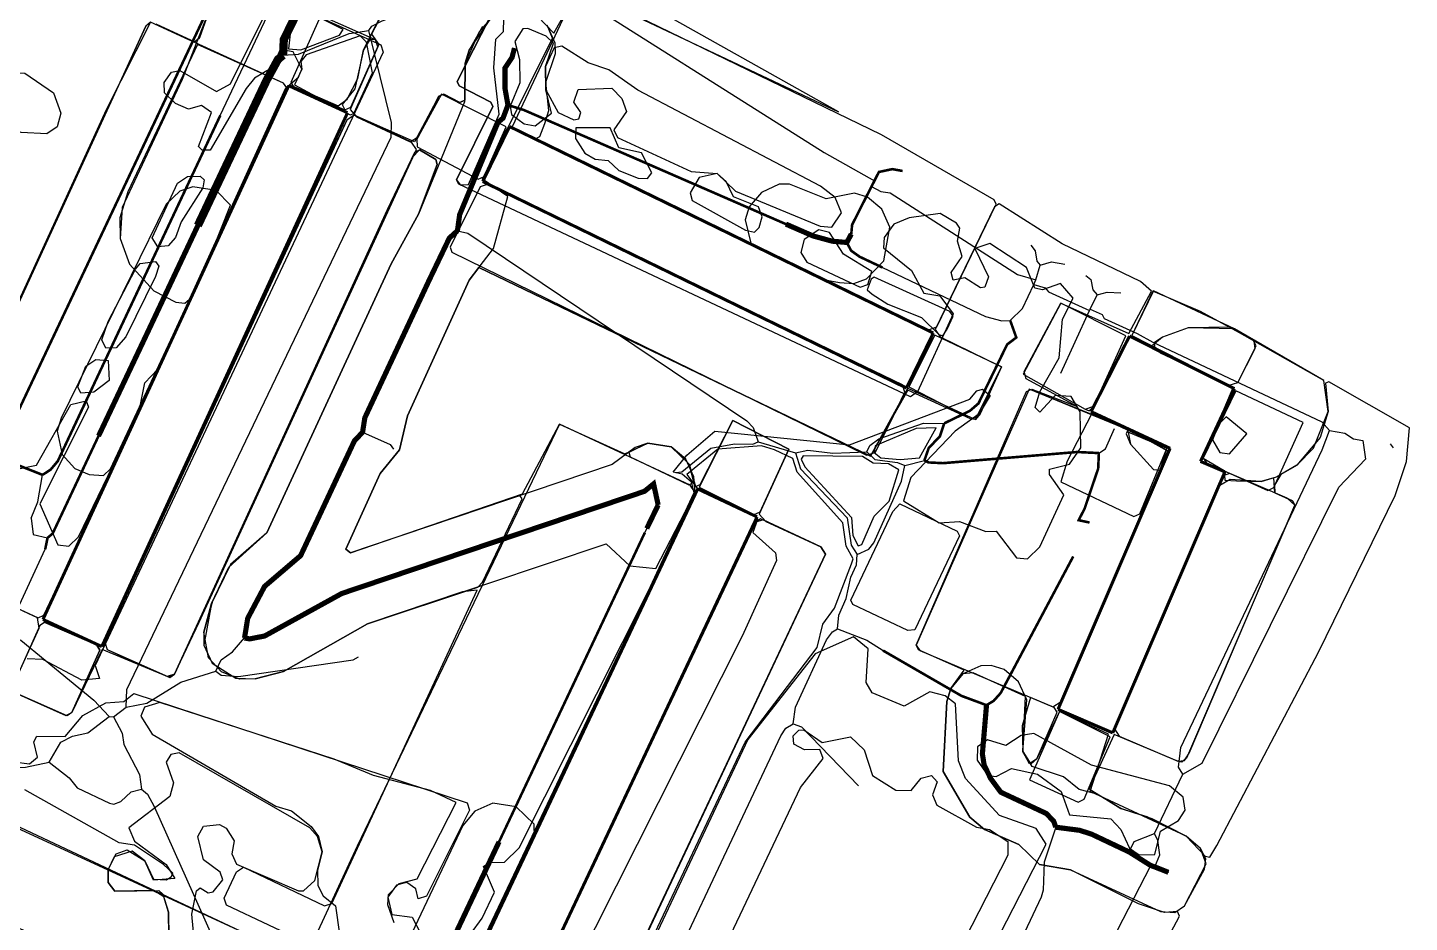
# Model space of a CAD drawing. Extents: x 1765 to 2708, y -3066 to -2278.
# Drawn here: x 2440.3 to 2707.8, y -2798.3 to -2625.2 of the extents above; entities that cross this region are included whole.
import ezdxf

# ---------------------------------------------------------------- set-up
doc = ezdxf.new("R2010")
doc.units = 0
for name, color, linetype in [('AN_AVTO_NIZKAYA', 2, 'CONTINUOUS'), ('AN_AVTO_ODIN', 4, 'CONTINUOUS'), ('AN_FASAD_BEZ_PODEZDA', 2, 'CONTINUOUS'), ('AN_FASAD_S_PODEZDOM', 3, 'CONTINUOUS'), ('AN_FASAD_TOREC', 40, 'CONTINUOUS'), ('AN_KONKURENCIYA', 6, 'CONTINUOUS'), ('AN_KONTROL_CHAST', 2, 'CONTINUOUS'), ('AN_KONTROL_DA', 3, 'CONTINUOUS'), ('AN_KONTROL_NET', 1, 'CONTINUOUS'), ('AN_OSI_DOROZHKA', 1, 'CONTINUOUS'), ('AN_OSI_PEREHOD', 4, 'CONTINUOUS'), ('AN_OSI_PROEZD', 8, 'CONTINUOUS'), ('AN_OSI_TROPA', 42, 'CONTINUOUS'), ('AN_OSI_TROTUAR', 30, 'CONTINUOUS'), ('AN_PESH_NIZKAYA', 2, 'CONTINUOUS'), ('AN_PESH_ODIN', 4, 'CONTINUOUS'), ('AN_PESH_VYSOKAYA', 1, 'CONTINUOUS'), ('AN_ZONA_AP', 5, 'CONTINUOUS'), ('AN_ZONA_AZH', 3, 'CONTINUOUS'), ('AN_ZONA_PP', 4, 'CONTINUOUS'), ('AN_ZONA_PZH', 2, 'CONTINUOUS'), ('AN_ZONA_PZH_TORCY', 40, 'CONTINUOUS'), ('ZEL_DEREVYA_ISPR', 94, 'CONTINUOUS'), ('ZEL_TRAVA_ISPR', 82, 'CONTINUOUS')]:
    doc.layers.add(name, color=color, linetype=linetype)

msp = doc.modelspace()

# ---------------------------------------------------------------- linework, layer by layer
at = {"layer": 'AN_AVTO_NIZKAYA', "const_width": 1}
for points in [[(2625.909, -2756.296), (2625.112, -2765.718), (2625.459, -2767.912), (2626.716, -2770.486), (2628.674, -2773.145), (2637.467, -2777.257), (2638.9, -2778.727), (2639.326, -2779.918)], [(2639.326, -2779.918), (2643.941, -2780.519), (2646.259, -2781.269), (2653.537, -2784.714)], [(2653.537, -2784.714), (2657.695, -2787.326)], [(2657.695, -2787.326), (2658.502, -2787.608)], [(2658.502, -2787.608), (2661.126, -2788.652)]]:
    msp.add_lwpolyline(points, dxfattribs=at)
at = {"layer": 'AN_AVTO_ODIN', "const_width": 0.5}
for points in [[(2443.15, -2711.719), (2444.729, -2710.685), (2446.094, -2709.054), (2477.566, -2642.14)], [(2543.747, -2644.311), (2566.069, -2654.034)], [(2566.069, -2654.034), (2587.078, -2663.186)], [(2604.206, -2654.811), (2605.069, -2653.092), (2607.658, -2652.536), (2609.667, -2652.892)], [(2599.726, -2665.113), (2599.887, -2663.309), (2603.629, -2655.924)], [(2603.629, -2655.924), (2604.206, -2654.811)], [(2587.078, -2663.186), (2592.33, -2665.473), (2596.054, -2666.493), (2598.86, -2666.733)], [(2598.86, -2666.733), (2599.726, -2665.113)], [(2434.27, -2708.209), (2443.15, -2711.719)], [(2531.531, -2782.748), (2559.753, -2722.907)], [(2628.659, -2753.935), (2642.696, -2727.518)], [(2605.87, -2745.723), (2621.067, -2754.499), (2625.909, -2756.296)], [(2625.909, -2756.296), (2627.292, -2755.465), (2628.659, -2753.935)], [(2521.675, -2803.571), (2531.531, -2782.748)]]:
    msp.add_lwpolyline(points, dxfattribs=at)
at = {"layer": 'AN_FASAD_BEZ_PODEZDA', "const_width": 0.6}
for points in [[(2454.611, -2744.947), (2502.193, -2641.624)], [(2528.381, -2654.942), (2610.418, -2694.905)], [(2646.149, -2699.477), (2654.357, -2703.286)], [(2654.357, -2703.286), (2661.458, -2706.582)], [(2650.353, -2761.655), (2672.056, -2711.135)], [(2514.374, -2862.261), (2581.486, -2719.854)]]:
    msp.add_lwpolyline(points, dxfattribs=at)
at = {"layer": 'AN_FASAD_S_PODEZDOM', "const_width": 0.6}
for points in [[(2490.814, -2636.383), (2487.808, -2642.911)], [(2487.808, -2642.911), (2486.511, -2645.727)], [(2486.511, -2645.727), (2485.246, -2648.474)], [(2538.741, -2646.812), (2533.569, -2644.293)], [(2485.246, -2648.474), (2478.986, -2662.065)], [(2545.457, -2650.084), (2538.741, -2646.812)], [(2560.051, -2657.193), (2545.457, -2650.084)], [(2567.872, -2661.003), (2560.051, -2657.193)], [(2478.986, -2662.065), (2477.657, -2664.951)], [(2580.677, -2667.24), (2567.872, -2661.003)], [(2477.657, -2664.951), (2476.424, -2667.628)], [(2588.557, -2671.079), (2580.677, -2667.24)], [(2476.424, -2667.628), (2469.423, -2682.83)], [(2601.363, -2677.317), (2588.557, -2671.079)], [(2604.224, -2678.711), (2601.363, -2677.317)], [(2615.606, -2684.255), (2604.224, -2678.711)], [(2469.423, -2682.83), (2468.156, -2685.581)], [(2468.156, -2685.581), (2466.861, -2688.392)], [(2660.716, -2688.422), (2653.6, -2684.854)], [(2466.861, -2688.392), (2460.164, -2702.935)], [(2663.001, -2689.568), (2660.716, -2688.422)], [(2664.997, -2690.569), (2663.001, -2689.568)], [(2673.911, -2695.039), (2664.997, -2690.569)], [(2460.164, -2702.935), (2458.825, -2705.841)], [(2458.825, -2705.841), (2457.602, -2708.497)], [(2661.458, -2706.582), (2657.921, -2714.817)], [(2457.602, -2708.497), (2450.405, -2724.124)], [(2569.998, -2714.44), (2566.86, -2721.099)], [(2657.921, -2714.817), (2657.199, -2716.496)], [(2657.199, -2716.496), (2655.816, -2719.716)], [(2655.816, -2719.716), (2654.487, -2722.81)], [(2566.86, -2721.099), (2565.465, -2724.059)], [(2654.487, -2722.81), (2646.701, -2740.937)], [(2450.405, -2724.124), (2449.124, -2726.905)], [(2565.465, -2724.059), (2564.017, -2727.132)], [(2449.124, -2726.905), (2447.843, -2729.686)], [(2564.017, -2727.132), (2557.443, -2741.081)], [(2447.843, -2729.686), (2443.229, -2739.705)], [(2557.443, -2741.081), (2555.874, -2744.41)], [(2646.701, -2740.937), (2645.345, -2744.094)], [(2555.874, -2744.41), (2554.6, -2747.114)], [(2645.345, -2744.094), (2643.989, -2747.251)], [(2554.6, -2747.114), (2547.862, -2761.413)], [(2643.989, -2747.251), (2639.757, -2757.103)], [(2547.862, -2761.413), (2546.441, -2764.427)], [(2546.441, -2764.427), (2545.018, -2767.446)], [(2545.018, -2767.446), (2538.35, -2781.596)], [(2538.35, -2781.596), (2536.889, -2784.696)], [(2536.889, -2784.696), (2535.507, -2787.629)], [(2535.507, -2787.629), (2528.605, -2802.275)]]:
    msp.add_lwpolyline(points, dxfattribs=at)
at = {"layer": 'AN_FASAD_TOREC', "const_width": 0.6}
for points in [[(2502.193, -2641.624), (2490.814, -2636.383)], [(2533.569, -2644.293), (2528.381, -2654.942)], [(2610.418, -2694.905), (2615.606, -2684.255)], [(2653.6, -2684.854), (2646.149, -2699.477)], [(2670.712, -2701.89), (2673.911, -2695.039)], [(2668.771, -2706.047), (2670.712, -2701.89)], [(2667.341, -2709.109), (2668.771, -2706.047)], [(2672.056, -2711.135), (2667.341, -2709.109)], [(2581.486, -2719.854), (2569.998, -2714.44)], [(2443.229, -2739.705), (2454.611, -2744.947)], [(2639.757, -2757.103), (2650.353, -2761.655)]]:
    msp.add_lwpolyline(points, dxfattribs=at)
at = {"layer": 'AN_KONKURENCIYA'}
for points in [[(2468.962, -2678.265), (2470.718, -2678.477), (2471.618, -2677.707), (2490.411, -2636.78), (2489.808, -2635.876), (2473.137, -2628.399), (2459.664, -2656.955), (2458.105, -2661.991), (2458.191, -2665.991), (2459.966, -2670.955), (2464.663, -2676.107)], [(2672.917, -2694.369), (2674.573, -2693.833), (2678.088, -2686.753), (2677.478, -2685.516), (2673.931, -2683.425), (2664.923, -2683.286), (2659.959, -2685.061), (2658.076, -2686.685), (2659.524, -2688.072)], [(2658.262, -2710.694), (2659.514, -2710.792), (2660.842, -2706.636), (2653.352, -2703.421), (2653.82, -2705.787)]]:
    msp.add_lwpolyline(points, close=True, dxfattribs=at)
at = {"layer": 'AN_KONTROL_CHAST'}
msp.add_lwpolyline([(2528.342, -2624.955), (2525.772, -2629.513), (2524.993, -2632.031), (2524.897, -2639.162), (2523.907, -2639.642), (2520.871, -2638.04), (2519.878, -2638.395), (2515.192, -2647.25), (2503.449, -2642.085), (2502.052, -2643.032), (2455.21, -2744.096), (2455.657, -2745.504), (2461.722, -2748.375), (2467.78, -2750.912), (2468.684, -2750.309), (2509.93, -2660.371), (2515.235, -2649.251), (2516.101, -2648.815), (2519.267, -2650.664), (2519.581, -2651.658), (2515.952, -2661.241), (2510.657, -2670.861), (2486.602, -2722.907), (2479.565, -2729.063), (2475.852, -2736.647), (2474.399, -2744.682), (2475.975, -2748.15), (2480.54, -2751.053), (2484.296, -2751.222), (2489.767, -2749.77), (2506.077, -2740.579), (2527.434, -2733.448), (2528.331, -2732.511), (2535.986, -2716.337), (2535.556, -2715.721), (2502.778, -2726.81), (2501.845, -2726.08), (2508.532, -2711.428), (2512.269, -2706.845), (2513.795, -2700.308), (2525.734, -2674.037), (2527.598, -2671.579), (2603.427, -2708.127), (2610.647, -2694.964), (2623.785, -2701.017), (2628.817, -2690.819), (2615.928, -2684.678), (2610.147, -2694.975), (2528.748, -2655.337), (2528.313, -2654.471), (2541.897, -2627.163), (2540.843, -2624.685)], dxfattribs=at)
for points in [[(2501.675, -2641.039), (2502.831, -2640.514), (2508.083, -2628.894), (2507.636, -2627.487), (2506.509, -2627.428), (2505.26, -2629.456), (2503.589, -2636.996), (2501.154, -2640.05)], [(2645.002, -2698.974), (2645.76, -2699.333), (2646.657, -2698.438), (2652.866, -2684.797), (2640.306, -2678.481), (2633.016, -2692.229)], [(2580.908, -2719.369), (2582.064, -2718.844), (2587.639, -2706.717), (2576.764, -2701.199), (2570.289, -2714.096)], [(2568.278, -2713.639), (2569.267, -2713.117), (2568.358, -2709.635), (2564.868, -2706.292), (2560.349, -2705.556), (2556.637, -2707.387), (2556.906, -2708.256)], [(2662.983, -2767.122), (2664.231, -2767.011), (2665.117, -2765.575), (2685.592, -2717.607), (2685.156, -2716.741), (2681.704, -2715.19), (2681.559, -2712.317), (2679.072, -2712.996), (2673.061, -2712.625), (2671.085, -2713.794), (2650.675, -2760.884), (2651.622, -2762.281)], [(2529.495, -2863.555), (2530.651, -2863.029), (2594.749, -2727.074), (2593.801, -2725.677), (2582.177, -2720.217), (2581.274, -2720.862), (2517.166, -2856.317), (2520.149, -2859.338), (2524.178, -2860.585)], [(2447.679, -2758.266), (2448.835, -2757.741), (2454.284, -2745.617), (2453.639, -2744.714), (2443.538, -2740.263), (2442.634, -2740.866), (2437.226, -2752.989), (2437.829, -2753.894)], [(2659.609, -2796.21), (2662.365, -2796.4), (2664.254, -2795.109), (2668.103, -2788.022), (2668.393, -2786.015), (2667.35, -2784.036), (2664.548, -2781.679), (2645.975, -2772.992), (2649.53, -2761.909), (2640.013, -2757.529), (2635.626, -2766.712), (2634.229, -2767.659), (2632.927, -2765.27), (2633.447, -2754.628), (2623.343, -2750.052), (2621.347, -2750.262), (2618.989, -2753.064), (2618.21, -2755.582), (2617.502, -2769.105), (2622.696, -2777.997), (2625.499, -2780.355), (2632.191, -2783.295), (2636.151, -2787.128), (2642.176, -2788.165)]]:
    msp.add_lwpolyline(points, close=True, dxfattribs=at)
at = {"layer": 'AN_KONTROL_DA'}
for points in [[(2442.268, -2739.373), (2443.424, -2738.848), (2448.686, -2727.729), (2490.452, -2636.779), (2491.319, -2636.344), (2500.409, -2640.316), (2502.132, -2639.028), (2504.213, -2634.981), (2505.26, -2629.456), (2519.022, -2602.644), (2519.79, -2599.626), (2519.122, -2597.64), (2497.224, -2585.523), (2495.231, -2585.899), (2490.761, -2591.249), (2475.887, -2620.585), (2473.527, -2627.14), (2472.627, -2627.91), (2471.619, -2627.598), (2464.04, -2624.093), (2463.139, -2624.863), (2416.308, -2726.427), (2417.255, -2727.824)], [(2614.654, -2683.621), (2616.31, -2683.085), (2627.803, -2659.325), (2627.367, -2658.459), (2605.584, -2645.881), (2547.444, -2617.622), (2546.45, -2617.935), (2534.097, -2644.341)], [(2674.316, -2712.848), (2679.072, -2712.996), (2682.054, -2712.098), (2686.008, -2709.844), (2689.188, -2706.524), (2692.037, -2699.459), (2691.24, -2693.473), (2673.931, -2683.425), (2658.264, -2676.092), (2654.033, -2684.772), (2673.594, -2694.855), (2667.886, -2708.485), (2671.94, -2710.899), (2672.064, -2712.772)], [(2638.744, -2756.639), (2640.389, -2755.603), (2661.019, -2707.133), (2653.34, -2702.879), (2634.163, -2695.123), (2612.305, -2744.704), (2612.994, -2745.69)], [(2474.236, -2829.73), (2475.392, -2829.205), (2481.133, -2817.075), (2478.756, -2815.125), (2478.735, -2814.125), (2480.581, -2810.833), (2483.099, -2811.613), (2484.003, -2811.01), (2486.874, -2804.944), (2486.906, -2802.568), (2426.27, -2774.612), (2413.907, -2800.518), (2414.22, -2801.512)]]:
    msp.add_lwpolyline(points, close=True, dxfattribs=at)
msp.add_lwpolyline([(2518.92, -2821.761), (2569.477, -2715.114), (2568.53, -2713.717), (2543.262, -2701.923), (2504.088, -2783.562), (2490.069, -2813.88)], dxfattribs=at)
at = {"layer": 'AN_KONTROL_NET'}
for points in [[(2514.317, -2647.269), (2515.962, -2646.233), (2519.878, -2638.395), (2520.871, -2638.04), (2523.907, -2639.642), (2524.897, -2639.162), (2524.993, -2632.031), (2525.772, -2629.513), (2530.054, -2623.167), (2533.522, -2621.591), (2535.522, -2621.548), (2539.055, -2622.972), (2542.127, -2626.241), (2546.944, -2617.633), (2597.235, -2641.476), (2520.514, -2598.36), (2518.232, -2604.662), (2506.862, -2626.419), (2508.239, -2628.391), (2502.675, -2641.017), (2503.956, -2642.407)], [(2668.258, -2785.517), (2669.138, -2785.748), (2670.506, -2783.468), (2690.208, -2746.023), (2705.061, -2715.686), (2707.254, -2709.135), (2707.78, -2702.62), (2692.162, -2693.703), (2691.543, -2693.966), (2692.037, -2699.459), (2690.478, -2704.495), (2686.008, -2709.844), (2682.92, -2711.662), (2681.672, -2713.69), (2681.704, -2715.19), (2685.156, -2716.741), (2685.592, -2717.607), (2664.639, -2766.585), (2663.738, -2767.355), (2662.731, -2767.044), (2650.615, -2761.969), (2645.756, -2772.496), (2651.925, -2776.282), (2656.961, -2777.841), (2664.548, -2781.679)], [(2610.659, -2741.822), (2600.046, -2736.84), (2599.61, -2735.974), (2607.743, -2718.789), (2609.129, -2717.342), (2620.25, -2722.646), (2620.685, -2723.512), (2612.032, -2741.709)], [(2634.481, -2767.737), (2635.626, -2766.712), (2639.599, -2757.622), (2638.995, -2756.717), (2634.452, -2754.815), (2632.819, -2760.269), (2632.927, -2765.27)]]:
    msp.add_lwpolyline(points, close=True, dxfattribs=at)
for points in [[(2424.549, -2606.186), (2410.809, -2633.998), (2396.645, -2665.32), (2405.966, -2668.37), (2408.442, -2671.068), (2409.664, -2677.462), (2428.278, -2686.148), (2415.404, -2715.441), (2419.291, -2717.858), (2420.447, -2717.333), (2428.102, -2701.159), (2463.139, -2624.863)], [(2465.047, -2624.405), (2472.627, -2627.91), (2473.527, -2627.14), (2475.887, -2620.585)], [(2495.164, -2802.764), (2478.739, -2795.032), (2478.292, -2793.624), (2480.684, -2788.57), (2482.081, -2787.622), (2497.751, -2795.121), (2499.159, -2794.674), (2527.322, -2734.034), (2524.452, -2734.346), (2506.077, -2740.579), (2489.767, -2749.77), (2484.296, -2751.222), (2481.296, -2751.287), (2477.763, -2749.862), (2475.287, -2747.164), (2474.345, -2742.182), (2475.852, -2736.647), (2479.2, -2729.571), (2486.602, -2722.907), (2510.657, -2670.861), (2515.952, -2661.241), (2519.581, -2651.658), (2519.267, -2650.664), (2516.101, -2648.815), (2514.715, -2650.262), (2468.684, -2750.309), (2467.277, -2750.756), (2454.657, -2745.526), (2448.835, -2757.741), (2447.93, -2758.344), (2437.829, -2753.894)], [(2635.097, -2850.267), (2663.297, -2797.13), (2662.862, -2796.264), (2660.364, -2796.443), (2655.325, -2794.718), (2642.176, -2788.165), (2636.151, -2787.128), (2632.191, -2783.295), (2625.499, -2780.355), (2622.696, -2777.997), (2617.502, -2769.105), (2618.21, -2755.582), (2618.989, -2753.064), (2621.581, -2749.506), (2612.741, -2745.57), (2612.305, -2744.704), (2633.673, -2695.592), (2634.663, -2695.112), (2643.491, -2698.507), (2633.619, -2693.134), (2633.172, -2691.726), (2640.306, -2678.481), (2653.44, -2684.368), (2657.849, -2676.185), (2655.725, -2674.313), (2640.558, -2666.97), (2628.384, -2659.229), (2627.48, -2659.832), (2615.987, -2683.593), (2616.935, -2684.99), (2628.817, -2690.819), (2624.678, -2699.914), (2623.785, -2701.017), (2622.781, -2700.872), (2610.654, -2695.297), (2603.427, -2708.127), (2527.598, -2671.579), (2525.734, -2674.037), (2513.795, -2700.308), (2512.269, -2706.845), (2508.532, -2711.428), (2501.845, -2726.08), (2502.778, -2726.81), (2536.05, -2715.419), (2543.262, -2701.923), (2555.892, -2707.653), (2560.349, -2705.556), (2564.868, -2706.292), (2568.358, -2709.635), (2569.536, -2713.987), (2570.445, -2713.592), (2576.764, -2701.199), (2587.639, -2706.717), (2581.908, -2719.347), (2583.189, -2720.737), (2593.801, -2725.677), (2594.749, -2727.074), (2530.495, -2863.533)], [(2437.226, -2752.989), (2442.478, -2741.37), (2442.143, -2739.376), (2417.255, -2727.824)], [(2426.764, -2774.31), (2486.906, -2802.568)]]:
    msp.add_lwpolyline(points, dxfattribs=at)
at = {"layer": 'AN_OSI_DOROZHKA'}
for points in [[(2434.27, -2708.209), (2488.708, -2592.873)], [(2506.326, -2625.71), (2506.909, -2624.897), (2508.887, -2623.854), (2535.094, -2614.283)], [(2535.694, -2614.27), (2540.314, -2615.07), (2594.482, -2649.318), (2604.206, -2654.811)], [(2489.72, -2630.471), (2492.718, -2630.306), (2502.537, -2626.292), (2506.326, -2625.71)], [(2523.472, -2664.46), (2523.905, -2661.349), (2531.323, -2643.479), (2532.306, -2642.658), (2533.252, -2640.136)], [(2603.629, -2655.924), (2605.451, -2656.885), (2607.258, -2657.147), (2631.911, -2672.922), (2635.435, -2673.947)], [(2505.105, -2703.477), (2505.544, -2700.666), (2517.881, -2674.286), (2521.902, -2665.894), (2523.472, -2664.46)], [(2523.472, -2664.46), (2525.483, -2664.917), (2579.496, -2701.269), (2580.724, -2702.543), (2581.685, -2705.324)], [(2635.055, -2674.856), (2637.27, -2675.508), (2637.887, -2676.295), (2645.87, -2679.925)], [(2645.963, -2679.622), (2648.287, -2680.673), (2648.705, -2681.464), (2655.07, -2684.328), (2658.109, -2686.064), (2690.859, -2701.464), (2692.295, -2703.134)], [(2617.726, -2701.744), (2622.677, -2699.336), (2624.347, -2697.899), (2629.903, -2686.473), (2631.675, -2685.134), (2630.504, -2681.858)], [(2602.738, -2707.27), (2603.312, -2706.057), (2605.084, -2704.718), (2613.724, -2701.73), (2617.726, -2701.744)], [(2613.88, -2708.931), (2614.728, -2706.511), (2616.88, -2704.263), (2617.726, -2701.744)], [(2482.253, -2743.291), (2482.871, -2739.476), (2486.139, -2733.302), (2493.114, -2727.348), (2503.539, -2705.112), (2505.105, -2703.477)], [(2505.105, -2703.477), (2510.459, -2705.863), (2511.079, -2706.75)], [(2647.666, -2707.5), (2648.949, -2706.672), (2650.665, -2702.733)], [(2663.918, -2769.682), (2663.087, -2768.299), (2663.505, -2764.488), (2690.875, -2706.867), (2692.295, -2703.134)], [(2692.295, -2703.134), (2695.309, -2703.669)], [(2565.705, -2711.272), (2566.903, -2711.146), (2572.506, -2706.523), (2577.091, -2705.723), (2580.693, -2705.746), (2581.685, -2705.324)], [(2581.685, -2705.324), (2588.935, -2707.469)], [(2588.935, -2707.469), (2591.324, -2706.917), (2596.14, -2707.513), (2602.738, -2707.27)], [(2602.738, -2707.27), (2604.27, -2708.738), (2608.686, -2709.343), (2610.099, -2709.913)], [(2613.88, -2708.931), (2614.688, -2709.313), (2617.493, -2709.453), (2643.46, -2707.291), (2647.666, -2707.5)], [(2588.935, -2707.469), (2589.902, -2710.549), (2598.912, -2720.06), (2599.727, -2725.345), (2600.866, -2727.121)], [(2600.866, -2727.121), (2603.144, -2726.072), (2604.118, -2724.85), (2609.464, -2712.928), (2610.099, -2709.913)], [(2610.099, -2709.913), (2613.88, -2708.931)], [(2645.856, -2720.946), (2643.745, -2720.492), (2644.897, -2718.266), (2647.531, -2710.505), (2647.666, -2707.5)], [(2663.918, -2769.682), (2667.673, -2767.5), (2694.133, -2714.1), (2699.319, -2708.685)], [(2482.253, -2743.291), (2483.257, -2743.47), (2486.146, -2742.907), (2501.077, -2734.68), (2559.68, -2714.904), (2561.45, -2713.465), (2562.339, -2717.548)], [(2440.93, -2720.071), (2441.299, -2723.265), (2444.114, -2723.905)], [(2443.662, -2726.116), (2444.114, -2723.905)], [(2436.09, -2741.487), (2437.927, -2738.546), (2443.662, -2726.116)], [(2597.074, -2741.511), (2597.318, -2738.904), (2598.749, -2735.671), (2599.661, -2731.55), (2600.709, -2729.126), (2600.866, -2727.121)], [(2588.467, -2759.906), (2588.898, -2756.695), (2594.92, -2743.658), (2596.087, -2742.132), (2597.074, -2741.511)], [(2597.074, -2741.511), (2602.724, -2743.69), (2605.87, -2745.723)], [(2436.116, -2742.687), (2438.939, -2743.727), (2453.097, -2755.327), (2456.067, -2758.465)], [(2476.689, -2749.715), (2477.741, -2747.491), (2479.909, -2745.943), (2482.253, -2743.291)], [(2476.689, -2749.715), (2477.706, -2750.493), (2481.113, -2750.72), (2503.255, -2747.54), (2504.343, -2746.916)], [(2459.33, -2756.693), (2463.315, -2755.907), (2469.931, -2751.862), (2476.689, -2749.715)], [(2456.869, -2758.547), (2459.33, -2756.693)], [(2444.452, -2767.32), (2446.67, -2763.47), (2448.946, -2762.32), (2451.933, -2761.656), (2456.067, -2758.465)], [(2456.067, -2758.465), (2456.869, -2758.547)], [(2456.869, -2758.547), (2458.538, -2761.713), (2458.886, -2763.907), (2461.913, -2769.744), (2462.274, -2772.538)], [(2555.278, -2830.66), (2555.693, -2826.749), (2586.117, -2762.258), (2587.084, -2760.736), (2588.467, -2759.906)], [(2588.467, -2759.906), (2590.08, -2760.472), (2601.134, -2771.939)], [(2425.537, -2771.731), (2429.129, -2771.253), (2435.473, -2768.515), (2439.871, -2768.32), (2444.452, -2767.32)], [(2444.452, -2767.32), (2448.319, -2770.338), (2449.862, -2772.306), (2456.13, -2775.272), (2456.934, -2775.455), (2458.323, -2774.925), (2460.285, -2773.081), (2462.274, -2772.538)], [(2658.462, -2781.106), (2663.918, -2769.682)], [(2462.274, -2772.538), (2463.496, -2773.512), (2464.747, -2775.886), (2477.26, -2803.931), (2478.303, -2805.909), (2479.112, -2806.292), (2479.068, -2808.894)], [(2653.537, -2784.714), (2654.494, -2782.692), (2658.462, -2781.106)], [(2658.502, -2787.608), (2659.452, -2785.287), (2659.092, -2782.493), (2658.462, -2781.106)], [(2627.49, -2848.01), (2628.349, -2846.09), (2628.123, -2844.894), (2628.697, -2843.681), (2657.695, -2787.326)]]:
    msp.add_lwpolyline(points, dxfattribs=at)
at = {"layer": 'AN_OSI_PEREHOD'}
for points in [[(2695.309, -2703.669), (2696.932, -2704.735), (2698.741, -2705.096), (2699.319, -2708.685)], [(2704.057, -2705.682), (2704.674, -2706.469)]]:
    msp.add_lwpolyline(points, dxfattribs=at)
at = {"layer": 'AN_OSI_PROEZD'}
for points in [[(2477.566, -2642.14), (2499.858, -2594.933)], [(2533.252, -2640.136), (2532.683, -2636.947), (2532.696, -2632.944), (2534.053, -2630.914), (2534.514, -2629.103)], [(2533.252, -2640.136), (2536.273, -2641.071), (2543.747, -2644.311)], [(2443.15, -2711.719), (2444.729, -2710.685), (2446.094, -2709.054), (2477.566, -2642.14)], [(2543.747, -2644.311), (2566.069, -2654.034)], [(2604.206, -2654.811), (2605.069, -2653.092), (2607.658, -2652.536), (2609.667, -2652.892)], [(2566.069, -2654.034), (2587.078, -2663.186)], [(2599.726, -2665.113), (2599.887, -2663.309), (2603.629, -2655.924)], [(2603.629, -2655.924), (2604.206, -2654.811)], [(2587.078, -2663.186), (2592.33, -2665.473), (2596.054, -2666.493), (2598.86, -2666.733)], [(2598.86, -2666.733), (2599.726, -2665.113)], [(2598.86, -2666.733), (2599.695, -2668.316), (2601.321, -2669.481), (2605.769, -2671.586)], [(2634.491, -2667.264), (2635.314, -2668.347), (2635.658, -2670.34), (2636.275, -2671.127)], [(2605.769, -2671.586), (2625.684, -2681.061), (2628.904, -2681.892), (2630.504, -2681.858)], [(2635.435, -2673.947), (2636.275, -2671.127)], [(2636.275, -2671.127), (2638.462, -2670.48), (2641.073, -2670.924)], [(2630.504, -2681.858), (2632.854, -2679.506), (2635.055, -2674.856)], [(2635.055, -2674.856), (2635.435, -2673.947)], [(2645.123, -2673.137), (2646.14, -2673.916), (2646.484, -2675.909), (2647.305, -2676.892)], [(2645.963, -2679.622), (2647.305, -2676.892)], [(2647.305, -2676.892), (2649.294, -2676.349), (2651.899, -2676.493)], [(2640.329, -2692.051), (2645.87, -2679.925)], [(2645.87, -2679.925), (2645.963, -2679.622)], [(2434.27, -2708.209), (2443.15, -2711.719)], [(2440.93, -2720.071), (2442.263, -2716.941), (2443.15, -2711.719)], [(2560.136, -2722.098), (2562.339, -2717.548)], [(2531.531, -2782.748), (2559.753, -2722.907)], [(2559.753, -2722.907), (2560.136, -2722.098)], [(2628.659, -2753.935), (2642.696, -2727.518)], [(2605.87, -2745.723), (2621.067, -2754.499), (2625.909, -2756.296)], [(2625.909, -2756.296), (2627.292, -2755.465), (2628.659, -2753.935)], [(2625.909, -2756.296), (2625.112, -2765.718), (2625.459, -2767.912), (2626.716, -2770.486), (2628.674, -2773.145), (2637.467, -2777.257), (2638.9, -2778.727), (2639.326, -2779.918)], [(2639.326, -2779.918), (2637.071, -2786.671), (2636.887, -2792.077), (2636.517, -2793.486), (2616.519, -2835.74), (2615.517, -2840.264), (2616.653, -2841.94), (2621.912, -2844.528), (2626.279, -2847.535)], [(2639.326, -2779.918), (2643.941, -2780.519), (2646.259, -2781.269), (2653.537, -2784.714)], [(2521.675, -2803.571), (2531.531, -2782.748)], [(2653.537, -2784.714), (2657.695, -2787.326)], [(2657.695, -2787.326), (2658.502, -2787.608)], [(2658.502, -2787.608), (2661.126, -2788.652)]]:
    msp.add_lwpolyline(points, dxfattribs=at)
at = {"layer": 'AN_OSI_TROPA'}
msp.add_lwpolyline([(2459.33, -2756.693), (2459.457, -2753.289), (2510.674, -2646.327), (2510.713, -2643.524), (2506.326, -2625.71)], dxfattribs=at)
at = {"layer": 'AN_OSI_TROTUAR'}
for points in [[(2489.72, -2630.471), (2489.855, -2627.466), (2504.521, -2597.734)], [(2482.314, -2644.238), (2486.524, -2635.343), (2488.737, -2631.293), (2489.72, -2630.471)], [(2473.224, -2663.444), (2482.314, -2644.238)], [(2463.562, -2683.964), (2473.224, -2663.444)], [(2453.993, -2704.181), (2463.562, -2683.964)], [(2444.114, -2723.905), (2445.097, -2723.083), (2453.993, -2704.181)]]:
    msp.add_lwpolyline(points, dxfattribs=at)
at = {"layer": 'AN_PESH_NIZKAYA', "const_width": 1}
for points in [[(2533.252, -2640.136), (2532.683, -2636.947), (2532.696, -2632.944), (2534.053, -2630.914), (2534.514, -2629.103)], [(2523.472, -2664.46), (2523.905, -2661.349), (2531.323, -2643.479), (2532.306, -2642.658), (2533.252, -2640.136)], [(2463.562, -2683.964), (2473.224, -2663.444)], [(2505.105, -2703.477), (2505.544, -2700.666), (2517.881, -2674.286), (2521.902, -2665.894), (2523.472, -2664.46)], [(2587.078, -2663.186), (2592.33, -2665.473), (2596.054, -2666.493), (2598.86, -2666.733)], [(2598.86, -2666.733), (2599.726, -2665.113)], [(2453.993, -2704.181), (2463.562, -2683.964)], [(2482.253, -2743.291), (2482.871, -2739.476), (2486.139, -2733.302), (2493.114, -2727.348), (2503.539, -2705.112), (2505.105, -2703.477)], [(2482.253, -2743.291), (2483.257, -2743.47), (2486.146, -2742.907), (2501.077, -2734.68), (2559.68, -2714.904), (2561.45, -2713.465), (2562.339, -2717.548)], [(2560.136, -2722.098), (2562.339, -2717.548)], [(2521.675, -2803.571), (2531.531, -2782.748)]]:
    msp.add_lwpolyline(points, dxfattribs=at)
at = {"layer": 'AN_PESH_ODIN', "const_width": 0.5}
for points in [[(2434.27, -2708.209), (2488.708, -2592.873)], [(2533.252, -2640.136), (2536.273, -2641.071), (2543.747, -2644.311)], [(2566.069, -2654.034), (2587.078, -2663.186)], [(2598.86, -2666.733), (2599.695, -2668.316), (2601.321, -2669.481), (2605.769, -2671.586)], [(2617.726, -2701.744), (2622.677, -2699.336), (2624.347, -2697.899), (2629.903, -2686.473), (2631.675, -2685.134), (2630.504, -2681.858)], [(2613.88, -2708.931), (2614.728, -2706.511), (2616.88, -2704.263), (2617.726, -2701.744)], [(2444.114, -2723.905), (2445.097, -2723.083), (2453.993, -2704.181)], [(2613.88, -2708.931), (2614.688, -2709.313), (2617.493, -2709.453), (2643.46, -2707.291), (2647.666, -2707.5)], [(2645.856, -2720.946), (2643.745, -2720.492), (2644.897, -2718.266), (2647.531, -2710.505), (2647.666, -2707.5)], [(2443.662, -2726.116), (2444.114, -2723.905)], [(2625.909, -2756.296), (2627.292, -2755.465), (2628.659, -2753.935)], [(2625.909, -2756.296), (2625.112, -2765.718), (2625.459, -2767.912), (2626.716, -2770.486), (2628.674, -2773.145), (2637.467, -2777.257), (2638.9, -2778.727), (2639.326, -2779.918)], [(2639.326, -2779.918), (2643.941, -2780.519), (2646.259, -2781.269), (2653.537, -2784.714)]]:
    msp.add_lwpolyline(points, dxfattribs=at)
at = {"layer": 'AN_PESH_VYSOKAYA', "const_width": 1.6}
for points in [[(2489.72, -2630.471), (2489.855, -2627.466), (2504.521, -2597.734)], [(2482.314, -2644.238), (2486.524, -2635.343), (2488.737, -2631.293), (2489.72, -2630.471)], [(2473.224, -2663.444), (2482.314, -2644.238)]]:
    msp.add_lwpolyline(points, dxfattribs=at)
at = {"layer": 'AN_ZONA_AP'}
for points in [[(2468.962, -2678.265), (2470.718, -2678.477), (2471.618, -2677.707), (2490.452, -2636.779), (2491.319, -2636.344), (2500.409, -2640.316), (2502.132, -2639.028), (2504.213, -2634.981), (2505.26, -2629.456), (2519.334, -2601.637), (2519.769, -2598.626), (2519.122, -2597.64), (2496.72, -2585.367), (2495.231, -2585.899), (2490.761, -2591.249), (2475.887, -2620.585), (2470.2, -2635.216), (2458.562, -2659.98), (2458.191, -2665.991), (2459.966, -2670.955), (2464.663, -2676.107)], [(2674.316, -2712.848), (2679.072, -2712.996), (2682.054, -2712.098), (2686.008, -2709.844), (2689.188, -2706.524), (2692.037, -2699.459), (2691.24, -2693.473), (2672.924, -2683.113), (2664.923, -2683.286), (2659.959, -2685.061), (2658.357, -2686.179), (2658.509, -2687.426), (2673.594, -2694.855), (2667.886, -2708.485), (2671.94, -2710.899), (2672.064, -2712.772)], [(2658.262, -2710.694), (2659.514, -2710.792), (2660.842, -2706.636), (2653.341, -2702.921), (2652.943, -2703.805), (2653.82, -2705.787)]]:
    msp.add_lwpolyline(points, close=True, dxfattribs=at)
at = {"layer": 'AN_ZONA_AZH'}
for points in [[(2614.654, -2683.621), (2616.31, -2683.085), (2627.803, -2659.325), (2627.367, -2658.459), (2605.584, -2645.881), (2547.444, -2617.622), (2546.45, -2617.935), (2534.097, -2644.341)], [(2442.268, -2739.373), (2443.424, -2738.848), (2448.686, -2727.729), (2490.411, -2636.78), (2489.808, -2635.876), (2464.04, -2624.093), (2455.484, -2641.037), (2416.308, -2726.427), (2417.255, -2727.824)], [(2672.917, -2694.369), (2674.573, -2693.833), (2677.932, -2687.257), (2677.733, -2685.76), (2667.355, -2680.065), (2658.141, -2676.178), (2654.033, -2684.772)], [(2638.744, -2756.639), (2640.389, -2755.603), (2661.019, -2707.133), (2655.362, -2703.836), (2634.163, -2695.123), (2612.305, -2744.704), (2612.994, -2745.69)], [(2501.321, -2856.159), (2502.576, -2856.382), (2503.466, -2855.112), (2569.477, -2715.114), (2568.53, -2713.717), (2543.262, -2701.923), (2504.088, -2783.562), (2490.069, -2813.88), (2490.112, -2815.88), (2487.72, -2820.935), (2485.44, -2823.485), (2476.038, -2843.699)], [(2474.236, -2829.73), (2475.392, -2829.205), (2481.133, -2817.075), (2478.756, -2815.125), (2478.735, -2814.125), (2480.581, -2810.833), (2483.099, -2811.613), (2484.003, -2811.01), (2486.874, -2804.944), (2486.906, -2802.568), (2426.27, -2774.612), (2413.907, -2800.518), (2414.22, -2801.512)]]:
    msp.add_lwpolyline(points, close=True, dxfattribs=at)
at = {"layer": 'AN_ZONA_PP'}
for points in [[(2530.054, -2623.167), (2527.697, -2625.969), (2524.993, -2632.031), (2524.822, -2639.538), (2515.952, -2661.241), (2510.657, -2670.861), (2486.602, -2722.907), (2479.565, -2729.063), (2476.049, -2736.142), (2474.345, -2742.182), (2474.399, -2744.682), (2475.975, -2748.15), (2480.54, -2751.053), (2484.296, -2751.222), (2489.767, -2749.77), (2506.077, -2740.579), (2552.267, -2725.074), (2556.86, -2729.31), (2561.875, -2729.869), (2569.477, -2715.114), (2569.246, -2712.117), (2567.67, -2708.649), (2564.868, -2706.292), (2560.349, -2705.556), (2557.867, -2706.443), (2553.435, -2709.707), (2502.778, -2726.81), (2501.845, -2726.08), (2508.532, -2711.428), (2512.269, -2706.845), (2513.795, -2700.308), (2525.734, -2674.037), (2530.438, -2667.932), (2533.222, -2657.867), (2528.313, -2654.471), (2533.022, -2644.739), (2534.015, -2644.426), (2538.566, -2646.662), (2539.432, -2646.226), (2540.42, -2643.704), (2541.199, -2641.186), (2540.58, -2635.696), (2542.462, -2630.153), (2542.418, -2628.152), (2540.843, -2624.685)], [(2515.426, -2829.841), (2538.401, -2781.82), (2538.347, -2779.319), (2534.857, -2775.976), (2530.338, -2775.24), (2526.871, -2776.816), (2524.513, -2779.618), (2505.376, -2820.053)]]:
    msp.add_lwpolyline(points, dxfattribs=at)
for points in [[(2452.174, -2711.645), (2454.93, -2711.836), (2456.32, -2710.555), (2475.924, -2668.61), (2479.563, -2659.526), (2476.75, -2656.669), (2472.232, -2655.933), (2469.749, -2656.82), (2467.052, -2659.296), (2446.77, -2700.756), (2445.99, -2703.274), (2446.921, -2707.756), (2449.397, -2710.454)], [(2597.448, -2674.488), (2600.203, -2674.679), (2602.686, -2673.791), (2606.029, -2670.301), (2607.222, -2663.772), (2605.646, -2660.304), (2602.843, -2657.946), (2600.325, -2657.167), (2594.847, -2658.286), (2587.781, -2655.437), (2585.781, -2655.48), (2582.313, -2657.056), (2579.956, -2659.858), (2579.177, -2662.377), (2580.274, -2666.855), (2594.685, -2673.964)], [(2659.609, -2796.21), (2662.365, -2796.4), (2664.254, -2795.109), (2668.415, -2787.015), (2667.35, -2784.036), (2664.548, -2781.679), (2657.972, -2778.319), (2651.925, -2776.282), (2647.363, -2773.546), (2643.841, -2772.621), (2640.787, -2770.186), (2634.74, -2768.149), (2632.927, -2765.27), (2633.711, -2755.247), (2632.135, -2751.78), (2629.333, -2749.422), (2626.815, -2748.643), (2624.814, -2748.686), (2621.347, -2750.262), (2618.989, -2753.064), (2618.21, -2755.582), (2617.502, -2769.105), (2622.696, -2777.997), (2625.499, -2780.355), (2632.191, -2783.295), (2636.151, -2787.128), (2642.176, -2788.165)]]:
    msp.add_lwpolyline(points, close=True, dxfattribs=at)
at = {"layer": 'AN_ZONA_PZH'}
for points in [[(2467.529, -2750.834), (2468.684, -2750.309), (2473.469, -2740.2), (2515.516, -2648.744), (2514.568, -2647.347), (2503.449, -2642.085), (2502.052, -2643.032), (2493.44, -2661.227), (2455.21, -2744.096), (2455.657, -2745.504)], [(2602.672, -2707.893), (2604.328, -2707.357), (2607.209, -2701.792), (2610.08, -2695.727), (2609.632, -2694.319), (2529.253, -2655.534), (2527.845, -2655.982), (2522.093, -2667.612), (2522.407, -2668.606)], [(2654.456, -2719.781), (2655.612, -2719.256), (2660.842, -2706.636), (2646.271, -2699.864), (2641.551, -2709.054), (2640.304, -2713.083)], [(2662.983, -2767.122), (2664.231, -2767.011), (2665.117, -2765.575), (2685.592, -2717.607), (2684.144, -2716.221), (2673.036, -2711.459), (2672.042, -2711.772), (2670.204, -2715.439), (2650.675, -2760.884), (2651.622, -2762.281)], [(2526.592, -2868.12), (2527.848, -2868.343), (2528.737, -2867.073), (2594.749, -2727.074), (2593.801, -2725.677), (2582.682, -2720.415), (2581.274, -2720.862), (2514.774, -2861.371), (2515.221, -2862.779)]]:
    msp.add_lwpolyline(points, close=True, dxfattribs=at)
at = {"layer": 'AN_ZONA_PZH_TORCY'}
for points in [[(2501.675, -2641.039), (2502.831, -2640.514), (2508.239, -2628.391), (2507.636, -2627.487), (2497.534, -2623.036), (2496.63, -2623.639), (2491.223, -2635.762), (2491.826, -2636.666)], [(2527.479, -2654.489), (2528.635, -2653.964), (2532.93, -2644.366), (2520.371, -2638.05), (2515.639, -2646.74), (2515.672, -2648.241)], [(2645.002, -2698.974), (2646.657, -2698.438), (2652.866, -2684.797), (2640.306, -2678.481), (2633.016, -2692.229)], [(2623.033, -2700.95), (2624.678, -2699.914), (2628.817, -2690.819), (2615.928, -2684.678), (2610.892, -2694.709)], [(2680.36, -2714.719), (2681.516, -2714.194), (2687.246, -2701.563), (2674.19, -2695.425), (2667.886, -2708.485), (2668.489, -2709.389)], [(2580.908, -2719.369), (2582.064, -2718.844), (2587.639, -2706.717), (2576.764, -2701.199), (2570.289, -2714.096)], [(2447.679, -2758.266), (2448.835, -2757.741), (2454.242, -2745.618), (2453.639, -2744.714), (2443.538, -2740.263), (2442.634, -2740.866), (2437.226, -2752.989), (2437.829, -2753.894)], [(2643.644, -2775.043), (2644.799, -2774.518), (2649.874, -2762.402), (2640.013, -2757.529), (2634.212, -2770.745)]]:
    msp.add_lwpolyline(points, close=True, dxfattribs=at)
at = {"layer": 'ZEL_DEREVYA_ISPR'}
for points in [[(2436.9, -2710.891), (2442.005, -2709.864), (2448.63, -2698.089), (2451.616, -2697.4), (2452.06, -2698.641), (2442.626, -2717.354), (2446.091, -2725.284), (2448.221, -2725.488), (2450.1, -2723.696), (2459.679, -2703.979), (2462.061, -2698.425), (2462.963, -2693.903), (2465.409, -2691.349), (2490.244, -2636.784), (2492.701, -2634.73), (2493.335, -2633.215), (2491.678, -2629.832), (2489.167, -2629.386), (2487.658, -2632.837), (2484.159, -2634.914), (2482.577, -2636.949), (2475.581, -2648.857), (2474.08, -2648.889), (2473.314, -2648.155), (2475.841, -2641.597), (2473.893, -2640.222), (2471.407, -2640.943), (2468.882, -2639.83), (2466.754, -2637.792), (2466.71, -2635.791), (2468.126, -2633.76), (2469.745, -2633.475), (2476.836, -2637.49), (2479.555, -2636.014), (2493.618, -2607.696)], [(2494.513, -2622.1), (2508.657, -2628.465), (2509.105, -2629.873), (2453.307, -2748.64), (2454.153, -2751.123), (2450.783, -2751.446), (2443.193, -2747.441), (2440.189, -2747.339)], [(2526.009, -2800.597), (2528.236, -2797.547), (2530.628, -2792.493), (2528.52, -2787.536), (2529.587, -2786.763), (2532.587, -2786.698), (2535.444, -2783.885), (2560.387, -2734.32), (2569.31, -2715.117), (2568.767, -2713.128), (2566.983, -2711.582), (2565.224, -2711.203), (2567.904, -2707.894), (2573.307, -2703.275), (2599.377, -2705.88), (2622.698, -2697.038), (2624.039, -2695.425), (2625.159, -2695.151), (2626.602, -2696.37), (2624.511, -2699.917), (2619.831, -2703.27), (2611.27, -2712.21), (2609.867, -2716.742), (2616.713, -2721.013), (2620.709, -2720.76), (2625.753, -2722.652), (2627.753, -2722.609), (2631.742, -2727.776), (2633.872, -2727.98), (2636.24, -2725.677), (2640.858, -2715.572), (2638.105, -2711.63), (2638.083, -2710.63), (2641.98, -2709.628), (2644.164, -2706.496), (2644.012, -2699.496), (2642.322, -2696.531), (2639.192, -2696.348), (2636.26, -2699.58), (2635.323, -2698.683), (2636.259, -2695.661), (2639.952, -2689.078), (2640.623, -2681.56), (2642.703, -2677.513), (2640.224, -2674.648), (2636.749, -2675.89), (2635.241, -2675.589), (2633.654, -2671.58), (2626.55, -2666.939), (2623.653, -2667.919), (2626.272, -2673.365), (2625.607, -2675.381), (2624.734, -2675.483), (2621.69, -2673.548), (2619.449, -2674.013), (2619.083, -2672.52), (2621.185, -2669.473), (2620.287, -2666.491), (2620.733, -2663.98), (2620.086, -2662.993), (2616.92, -2661.144), (2610.934, -2661.94), (2607.959, -2663.172), (2606.098, -2665.797), (2605.975, -2667.801), (2611.405, -2672.186), (2613.751, -2676.554), (2616.889, -2677.07), (2619.423, -2680.517), (2612.58, -2695.673), (2611.183, -2696.62), (2523.748, -2655.445), (2523.312, -2654.579), (2530.344, -2640.42), (2529.908, -2639.554), (2523.837, -2636.433), (2523.402, -2635.567), (2530.121, -2622.415)], [(2609.481, -2837.814), (2637.483, -2783.181), (2635.499, -2780.139), (2628.441, -2777.623), (2621.868, -2770.511), (2620.459, -2767.04), (2619.888, -2756.046), (2617.937, -2754.504), (2614.918, -2753.736), (2609.976, -2756.511), (2603.791, -2753.893), (2602.623, -2751.917), (2602.982, -2745.406), (2600.18, -2743.049), (2592.748, -2746.377), (2579.682, -2762.918), (2554.014, -2817.501)], [(2437.617, -2767.238), (2440.628, -2767.674), (2442.185, -2766.389), (2441.453, -2763.404), (2442.013, -2762.308), (2447.517, -2762.355), (2450.931, -2758.28), (2455.38, -2755.849), (2458.877, -2755.607), (2460.845, -2754.063), (2525.335, -2775.182), (2525.782, -2776.589), (2517.471, -2793.278), (2515.857, -2793.813), (2515.439, -2791.821), (2513.662, -2790.608), (2511.672, -2791.152), (2509.971, -2793.44), (2510.794, -2796.799), (2514.683, -2797.34), (2516.378, -2800.555)], [(2574.1, -2805.561), (2589.887, -2772.203), (2594.269, -2766.605), (2593.648, -2764.868), (2590.647, -2764.932), (2588.623, -2763.851), (2588.505, -2762.227), (2589.565, -2761.121), (2590.565, -2761.099), (2594.119, -2763.523), (2599.598, -2762.405), (2602.237, -2764.932), (2603.845, -2769.9), (2608.325, -2772.721), (2611.329, -2772.823), (2613.278, -2770.447), (2615.268, -2769.903), (2616.378, -2771.13), (2615.432, -2773.652), (2616.267, -2775.635), (2623.988, -2779.887), (2626.499, -2780.333), (2630.052, -2782.716), (2630.025, -2785.343), (2609.066, -2826.317)], [(2472.884, -2805.747), (2472.023, -2796.761), (2472.926, -2792.239), (2473.663, -2791.639), (2475.185, -2792.607), (2476.181, -2792.419), (2478.049, -2790.127), (2477.517, -2788.638), (2474.296, -2786.206), (2473.199, -2781.728), (2474.281, -2779.703), (2477.4, -2779.386), (2478.667, -2780.109), (2480.221, -2782.576), (2479.775, -2785.087), (2480.693, -2787.069), (2492.686, -2792.229), (2493.686, -2792.207), (2495.894, -2790.242), (2497.276, -2784.709), (2496.377, -2781.727), (2494.923, -2780.008), (2469.597, -2765.547), (2467.978, -2765.832), (2467.052, -2767.353), (2468.472, -2771.324), (2467.778, -2773.966), (2459.821, -2780.016), (2460.961, -2782.617), (2467.062, -2787.113), (2468.746, -2789.828), (2464.626, -2790.167), (2462.962, -2786.451), (2460.504, -2784.587), (2457.025, -2785.662), (2455.827, -2788.106), (2455.881, -2790.606), (2457.169, -2792.329), (2465.67, -2792.146), (2466.436, -2792.88), (2467.512, -2796.358), (2467.62, -2801.358)]]:
    msp.add_lwpolyline(points, dxfattribs=at)
for points in [[(2536.378, -2643.791), (2538.512, -2644.162), (2541.71, -2641.675), (2540.613, -2637.196), (2540.515, -2632.696), (2542.085, -2628.16), (2540.638, -2626.773), (2537.105, -2625.349), (2536.105, -2625.371), (2534.574, -2627.822), (2535.483, -2631.304), (2535.58, -2635.804), (2533.677, -2640.348), (2533.962, -2641.967)], [(2438.988, -2645.478), (2431.42, -2642.474), (2430.65, -2641.573), (2430.897, -2637.566), (2433.729, -2633.586), (2439.74, -2633.956), (2445.242, -2637.756), (2446.661, -2641.727), (2445.968, -2644.369), (2443.996, -2645.704)], [(2558.492, -2654.319), (2560.244, -2654.365), (2561.137, -2653.261), (2559.136, -2649.386), (2554.737, -2648.397), (2553.027, -2644.515), (2546.4, -2644.575), (2546.318, -2646.578), (2548.131, -2649.457), (2550.157, -2650.58), (2552.664, -2650.86), (2554.707, -2652.817)], [(2579.22, -2664.377), (2580.979, -2664.756), (2581.876, -2663.819), (2582.499, -2661.804), (2581.789, -2659.819), (2576.954, -2657.922), (2575.514, -2654.952), (2573.73, -2653.406), (2570.244, -2654.148), (2568.557, -2657.103), (2568.923, -2658.596)], [(2465.48, -2667.585), (2464.358, -2665.858), (2469.299, -2655.246), (2471.188, -2653.954), (2473.688, -2653.9), (2474.455, -2654.634), (2474.154, -2656.141), (2469.961, -2662.735), (2468.859, -2665.761), (2467.476, -2667.375)], [(2601.47, -2675.402), (2602.959, -2674.869), (2603.738, -2672.351), (2598.204, -2668.969), (2595.487, -2664.776), (2593.476, -2664.319), (2590.597, -2666.132), (2589.984, -2668.646), (2591.109, -2670.54)], [(2455.398, -2687.188), (2454.613, -2685.579), (2455.87, -2682.05), (2461.155, -2671.93), (2462.048, -2670.827), (2465.041, -2670.429), (2465.644, -2671.333), (2465.021, -2673.348), (2459.269, -2684.978), (2457.397, -2687.103)], [(2450.584, -2695.921), (2449.973, -2694.684), (2451.554, -2690.647), (2453.444, -2689.356), (2455.824, -2689.555), (2456.033, -2693.427), (2453.08, -2695.7)], [(2655.496, -2785.293), (2658.496, -2785.228), (2659.607, -2780.702), (2663.106, -2778.625), (2664.355, -2776.597), (2663.967, -2774.104), (2661.335, -2771.91), (2646.241, -2767.9), (2635.103, -2761.804), (2632.61, -2762.192), (2629.65, -2764.09), (2626.124, -2762.999), (2624.152, -2764.334), (2624.125, -2766.961), (2626.149, -2769.918), (2627.779, -2770.133), (2630.747, -2768.568), (2635.772, -2769.627), (2640.347, -2772.988), (2641.946, -2777.498), (2649.968, -2778.325), (2651.93, -2780.367), (2653.591, -2783.958)]]:
    msp.add_lwpolyline(points, close=True, dxfattribs=at)
at = {"layer": 'ZEL_TRAVA_ISPR'}
for points in [[(2490.79, -2629.268), (2493.171, -2629.467), (2500.614, -2626.638), (2501.34, -2625.538), (2493.501, -2621.58), (2491.173, -2625.758)], [(2524.001, -2655.565), (2525.626, -2655.529), (2531.543, -2641.894), (2530.515, -2632.912), (2530.896, -2627.401), (2532.364, -2625.868), (2532.476, -2623.365), (2531.036, -2622.312), (2529.643, -2623.426), (2523.402, -2635.567), (2523.837, -2636.433), (2529.908, -2639.554), (2530.344, -2640.42), (2523.312, -2654.579)], [(2502.697, -2642.017), (2503.442, -2641.751), (2507.024, -2633.92), (2505.895, -2627.941), (2504.618, -2626.718), (2494.193, -2630.445), (2493.136, -2631.719), (2493.335, -2633.215), (2491.9, -2636.248)], [(2593.71, -2663.563), (2595.965, -2663.765), (2597.823, -2660.973), (2596.591, -2657.998), (2593.792, -2655.807), (2558.373, -2637.229), (2552.786, -2633.348), (2548.753, -2631.934), (2543.681, -2628.709), (2542.187, -2629.033), (2540.515, -2632.696), (2540.613, -2637.196), (2542.958, -2641.564), (2545.991, -2643), (2546.987, -2642.811), (2547.377, -2641.552), (2546, -2639.581), (2546.865, -2637.144), (2553.362, -2636.837), (2555.323, -2638.879), (2556.211, -2641.361), (2553.786, -2644.916), (2554.444, -2646.402), (2568.719, -2653.014), (2573.73, -2653.406), (2577.306, -2656.831)], [(2616.676, -2684.578), (2617.431, -2684.812), (2618.321, -2683.542), (2619.434, -2681.017), (2618.83, -2680.113), (2604.178, -2673.426), (2603.562, -2673.856), (2602.814, -2675.873), (2603.75, -2676.77), (2606.794, -2678.705), (2613.352, -2681.232)], [(2671.072, -2707.416), (2672.953, -2707.625), (2676.289, -2703.801), (2672.298, -2700.469), (2670.912, -2701.916), (2669.643, -2704.945)], [(2609.194, -2708.753), (2612.939, -2708.422), (2616.19, -2702.598), (2612.316, -2702.765), (2604.384, -2706.105), (2604.161, -2707.361), (2605.435, -2708.417)], [(2601.05, -2725.437), (2601.795, -2725.171), (2604.179, -2719.742), (2607.033, -2716.803), (2608.904, -2710.76), (2606.96, -2709.551), (2603.956, -2709.449), (2601.927, -2708.159), (2590.419, -2708.033), (2590.015, -2708.667), (2590.714, -2710.152), (2599.764, -2719.962), (2600.007, -2723.459)]]:
    msp.add_lwpolyline(points, close=True, dxfattribs=at)
for points in [[(2554.314, -2815.994), (2579.192, -2763.429), (2593.138, -2745.118), (2594.207, -2740.593), (2596.476, -2737.542), (2599.792, -2728.966), (2600.104, -2727.959), (2598.717, -2725.488), (2598.119, -2720.998), (2589.236, -2711.185), (2588.429, -2708.576), (2584.89, -2706.86), (2582.372, -2706.08), (2573.883, -2706.764), (2567.901, -2711.646), (2570.048, -2714.518), (2581.161, -2719.489), (2581.597, -2720.355), (2580.651, -2722.876), (2585.071, -2726.783), (2585.27, -2728.279), (2578.583, -2742.932), (2517.661, -2863.81)], [(2511.246, -2798.415), (2510.003, -2794.94), (2510.127, -2792.936), (2512.165, -2790.808), (2515.648, -2789.94), (2523.249, -2775.143), (2518.28, -2772.833), (2507.211, -2769.904), (2499.639, -2766.732), (2465.885, -2755.789), (2462.903, -2756.687), (2462.19, -2758.453), (2464.391, -2761.907), (2488.329, -2775.814), (2491.351, -2776.75), (2495.168, -2779.752), (2496.544, -2781.723), (2497.276, -2784.709), (2496.351, -2788.231), (2496.416, -2791.231), (2497.459, -2793.21), (2499.836, -2795.159), (2500.622, -2800.645)], [(2429.225, -2795.601), (2463.803, -2809.945), (2466.062, -2810.313), (2466.792, -2809.38), (2465.195, -2804.913), (2467.609, -2800.858), (2467.512, -2796.358), (2466.613, -2793.376), (2464.67, -2792.167), (2457.169, -2792.329), (2455.881, -2790.606), (2455.827, -2788.106), (2457.388, -2785.071), (2459.497, -2784.275), (2462.962, -2786.451), (2464.623, -2790), (2467.127, -2790.113), (2468.113, -2789.467), (2468.35, -2788.836), (2466.562, -2787.124), (2460.979, -2783.409), (2457.968, -2782.974), (2439.736, -2772.696)]]:
    msp.add_lwpolyline(points, dxfattribs=at)

doc.saveas('drawing.dxf')
